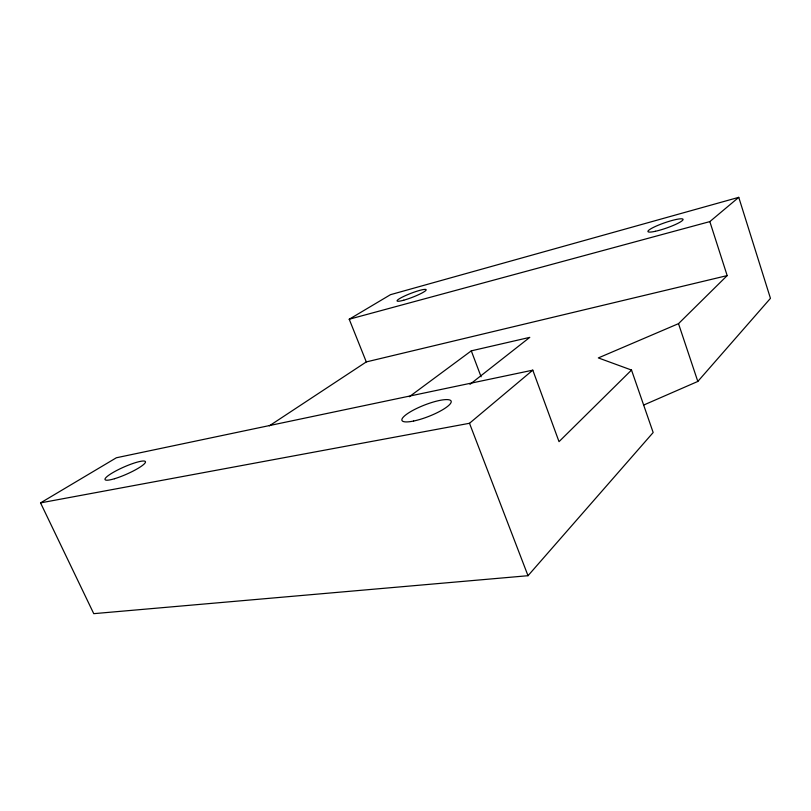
<?xml version="1.0" encoding="UTF-8"?>
<svg xmlns="http://www.w3.org/2000/svg" width="811" height="811" viewBox="0 0 811 811"><rect width="100%" height="100%" fill="white"/><g stroke="black" fill="none" stroke-linecap="round" stroke-linejoin="round"><path stroke-width="1.22" d="M631.516 370.059L559.022 441.65L532.797 370.161L116.368 457.769L40.55 502.881L93.752 613.663L528.012 575.709L653.169 432.516L631.516 370.059L598.346 357.925L678.513 323.65L727.173 275.598L709.838 221.606L738.76 197.337L770.45 298.347L697.815 381.444L643.985 404.922M40.55 502.881L469.498 423.281L532.797 370.161M469.985 384.333L529.776 337.366L471.292 350.849L409.281 396.751M269.303 425.856L366.298 361.919L727.173 275.598M366.298 361.919L349.217 319.23L390.486 294.677L738.76 197.337M349.217 319.23L709.838 221.606M469.498 423.281L528.012 575.709M471.292 350.849L481.095 376.78M678.513 323.65L697.815 381.444M114.483 478.733A22.079 3.812 -23.9 0 0 145.473 462.098A22.079 3.812 -23.9 0 0 115.78 470.978A22.079 3.812 -23.9 0 0 114.483 478.733M413.62 421.041A26.408 6.062 -21.4 0 0 451.22 401.85A26.408 6.062 -21.4 0 0 414.806 409.373A26.408 6.062 -21.4 0 0 413.62 421.041M655.349 231.297A18.592 2.788 -19.2 0 0 683.004 219.771A18.592 2.788 -19.2 0 0 658.116 225.276A18.592 2.788 -19.2 0 0 655.349 231.297M403.746 300.202A15.571 2.109 -21.1 0 0 426.17 289.933A15.571 2.109 -21.1 0 0 405.013 295.812A15.571 2.109 -21.1 0 0 403.746 300.202"/></g></svg>
